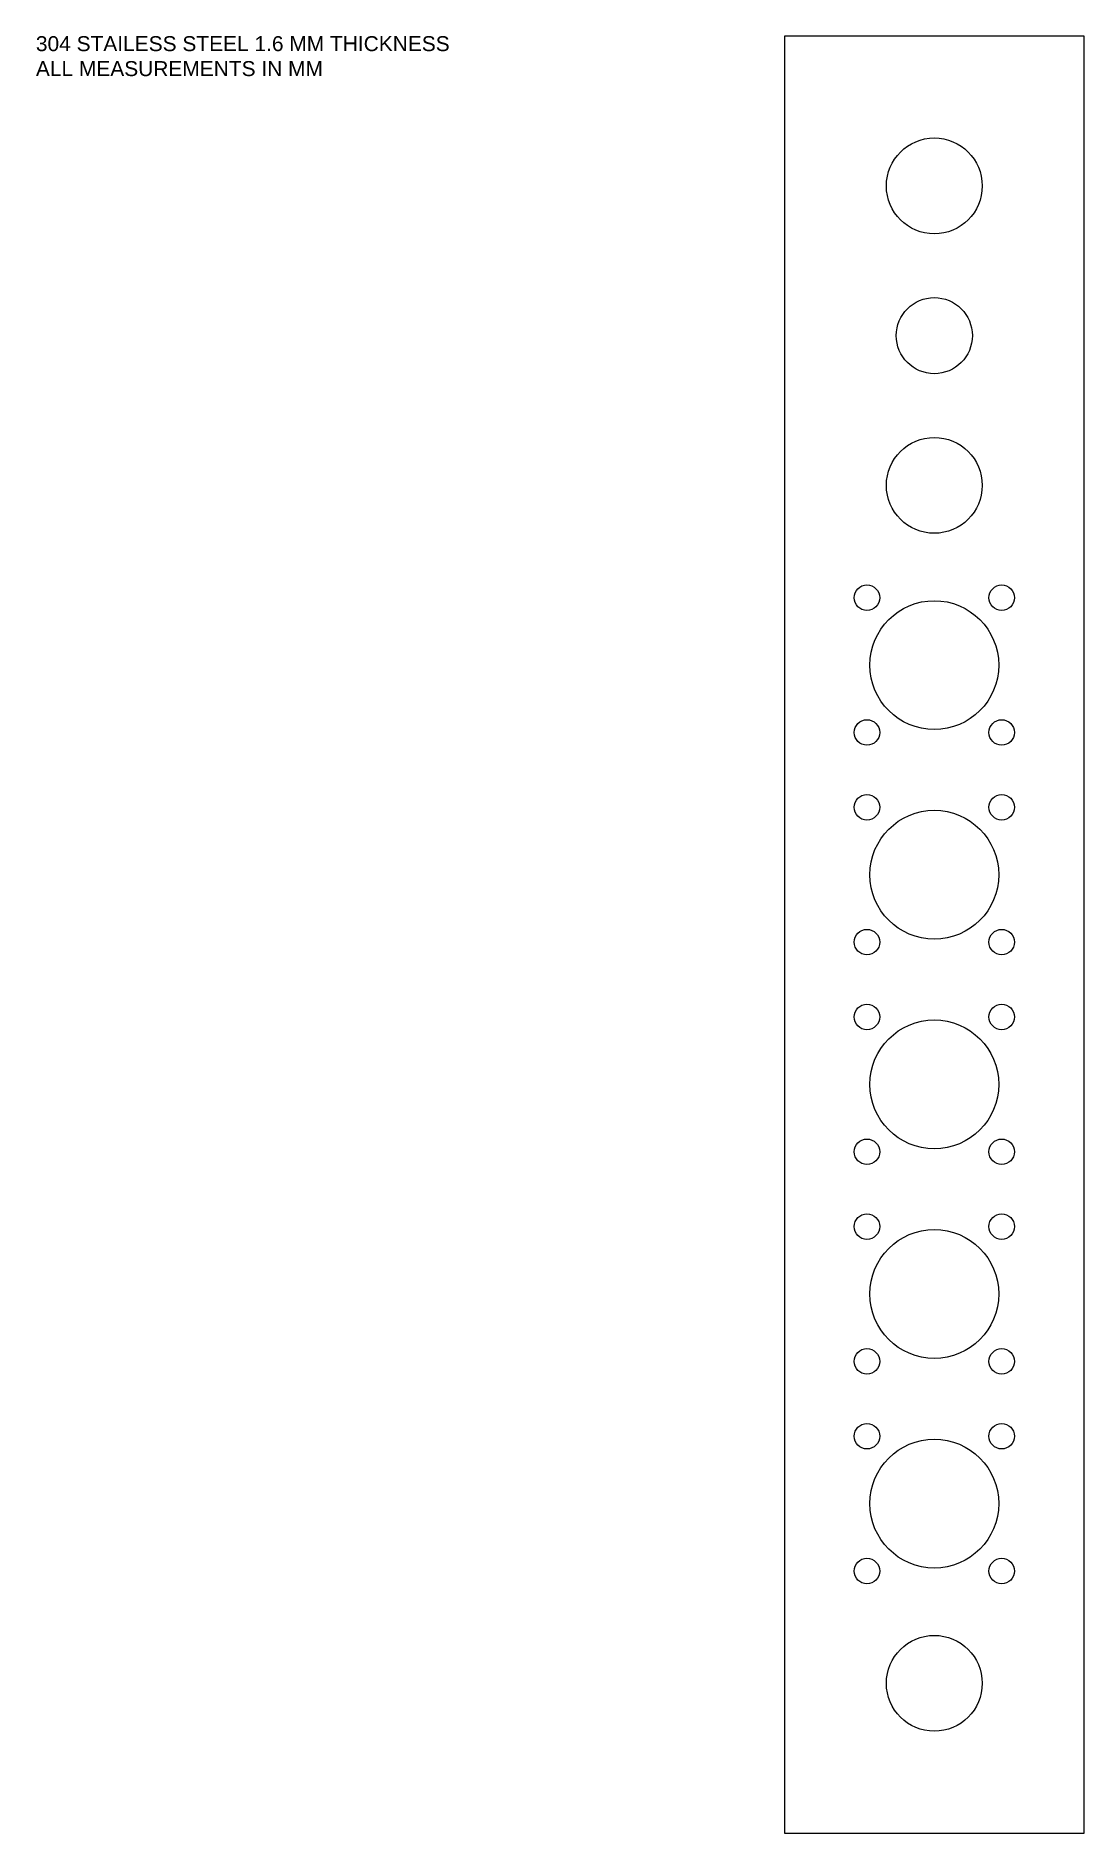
# Model space of a CAD drawing. Header units: millimetres. Extents: x -250 to 100, y 0 to 600.
import ezdxf

# ---------------------------------------------------------------- set-up
doc = ezdxf.new("R2010")
doc.units = ezdxf.units.MM
doc.layers.add('DIM', color=4, linetype='Continuous', lineweight=25, true_color=0x00ffff)
doc.layers.add('OUTLINE', color=7, linetype='Continuous', true_color=0xffffff)
doc.styles.add('textstyle0', font='')
doc.styles.get('textstyle0').set_extended_font_data('Liberation Sans')

msp = doc.modelspace()

# ---------------------------------------------------------------- linework, layer by layer
at = {"layer": 'OUTLINE', "flags": 128}
msp.add_lwpolyline([(0, 0), (100, 0), (100, 600), (0, 600), (0, 0)], dxfattribs=at)
at = {"layer": 'OUTLINE'}
for centre, radius in [((50, 550), 16), ((50, 500), 12.7), ((50, 450), 16), ((27.5, 412.5), 4.25), ((72.5, 412.5), 4.25), ((50, 390), 21.5), ((27.5, 367.5), 4.25), ((72.5, 367.5), 4.25), ((27.5, 342.5), 4.25), ((72.5, 342.5), 4.25), ((50, 320), 21.5), ((27.5, 297.5), 4.25), ((72.5, 297.5), 4.25), ((27.5, 272.5), 4.25), ((72.5, 272.5), 4.25), ((50, 250), 21.5), ((27.5, 227.5), 4.25), ((72.5, 227.5), 4.25), ((27.5, 202.5), 4.25), ((72.5, 202.5), 4.25), ((50, 180), 21.5), ((27.5, 157.5), 4.25), ((72.5, 157.5), 4.25), ((27.5, 132.5), 4.25), ((72.5, 132.5), 4.25), ((50, 110), 21.5), ((27.5, 87.5), 4.25), ((72.5, 87.5), 4.25), ((50, 50), 16)]:
    msp.add_circle(centre, radius, dxfattribs=at)

# ---------------------------------------------------------------- texts
at = {"layer": 'DIM', "insert": (-250, 600), "char_height": 5, "attachment_point": 1, "style": 'textstyle0'}
msp.add_mtext('304 STAILESS STEEL 1.6 MM THICKNESS\\PALL MEASUREMENTS IN MM', dxfattribs=at)

doc.saveas('drawing.dxf')
